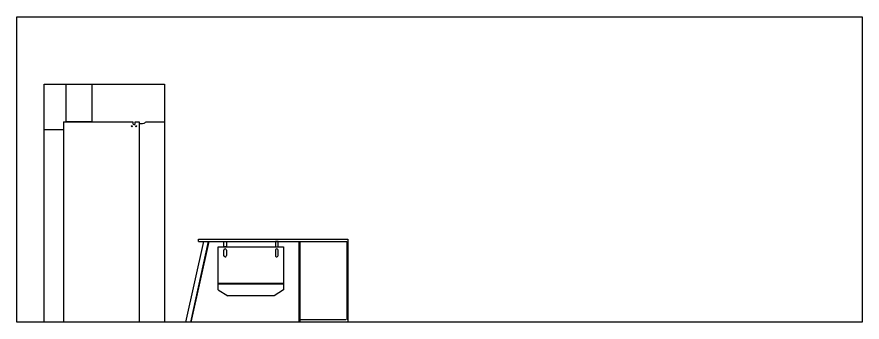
# Model space of a CAD drawing. Header units: millimetres. Extents: x -27371 to -844, y 11365 to 35579.
# Drawn here: x -5285 to -3607, y 15496 to 16101 of the extents above; entities that cross this region are included whole.
import ezdxf

# ---------------------------------------------------------------- set-up
doc = ezdxf.new("R2010")
doc.units = ezdxf.units.MM

msp = doc.modelspace()

# ---------------------------------------------------------------- linework, layer by layer
at = {"ltscale": 1.3}
for p, q in [((-5192.36, 15892.8), (-5192.36, 15495.55)), ((-5192.36, 15892.8), (-5054.92, 15892.8)), ((-5049.87, 15892.8), (-5042.38, 15892.8)), ((-5042.38, 15892.8), (-5042.38, 15495.55)), ((-5028.21, 15892.8), (-4991.84, 15892.8)), ((-5192.36, 15877), (-5230.95, 15877)), ((-4914.05, 15655.33), (-4949.75, 15495.55)), ((-4905.1, 15655.33), (-4940.4, 15495.55)), ((-4903.72, 15655.33), (-4939.42, 15495.55)), ((-4924.37, 15655.33), (-4630.06, 15655.33)), ((-4725.15, 15655.33), (-4725.15, 15495.55)), ((-4722.94, 15655.33), (-4722.94, 15495.55)), ((-4630.06, 15655.33), (-4630.06, 15499.93)), ((-4884.98, 15559.8), (-4866.24, 15547.56)), ((-4755.4, 15559.8), (-4774.14, 15547.56)), ((-4632.03, 15499.93), (-4725.15, 15499.93))]:
    msp.add_line(p, q, dxfattribs=at)
for points in [[(-5284.76, 16100.98), (-3606.97, 16100.98), (-3606.97, 15495.55), (-5284.76, 15495.55)], [(-5230.95, 15967.54), (-4991.84, 15967.54), (-4991.84, 15495.55), (-5230.95, 15495.55)], [(-5186.69, 15967.54), (-5136.03, 15967.54), (-5136.03, 15892.8), (-5186.69, 15892.8)], [(-4874.01, 15655.33), (-4868.88, 15655.33), (-4868.88, 15645.14), (-4874.01, 15645.14)], [(-4766.37, 15655.33), (-4771.5, 15655.33), (-4771.5, 15645.14), (-4766.37, 15645.14)], [(-4884.98, 15645.14), (-4755.4, 15645.14), (-4755.4, 15572.04), (-4884.98, 15572.04)]]:
    msp.add_lwpolyline(points, close=True, dxfattribs=at)
msp.add_lwpolyline([(-5054.92, 15892.8), (-5054.92, 15889.27, 0.7065395), (-5049.87, 15889.1), (-5049.87, 15892.8)], format="xyb", dxfattribs=at)
for points in [[(-4924.37, 15655.33), (-4924.37, 15659.72), (-4627.64, 15659.72), (-4627.64, 15495.55), (-4924.37, 15495.55)], [(-4874.01, 15627.31), (-4874.01, 15638.39)], [(-4871.45, 15640.76), (-4871.44, 15640.76)], [(-4868.88, 15638.31), (-4868.88, 15627.39)], [(-4771.5, 15638.31), (-4771.5, 15627.39)], [(-4768.93, 15640.76), (-4768.94, 15640.76)], [(-4766.37, 15627.31), (-4766.37, 15638.39)], [(-4871.44, 15624.94), (-4871.45, 15624.94)], [(-4768.94, 15624.94), (-4768.93, 15624.94)], [(-4884.98, 15559.8), (-4884.98, 15571.52), (-4755.4, 15571.52), (-4755.4, 15559.8)], [(-4774.14, 15547.56), (-4866.24, 15547.56)]]:
    msp.add_lwpolyline(points, dxfattribs=at)
for centre in [(-5056.93, 15884.08), (-5047.81, 15884.08)]:
    msp.add_circle(centre, 0.948, dxfattribs=at)
for centre, start, end in [((-4871.45, 15638.19), 2.65284, 184.45267), ((-4768.93, 15638.19), 355.54733, 177.34716), ((-4871.45, 15627.51), 175.54733, 357.34716), ((-4768.93, 15627.51), 182.65284, 4.45267)]:
    msp.add_arc(centre, 2.57, start, end, dxfattribs=at)
msp.add_spline([(-5042.38, 15889.92), (-5033.1, 15889.92), (-5028.21, 15892.8)], degree=3, dxfattribs=at)

doc.saveas('drawing.dxf')
